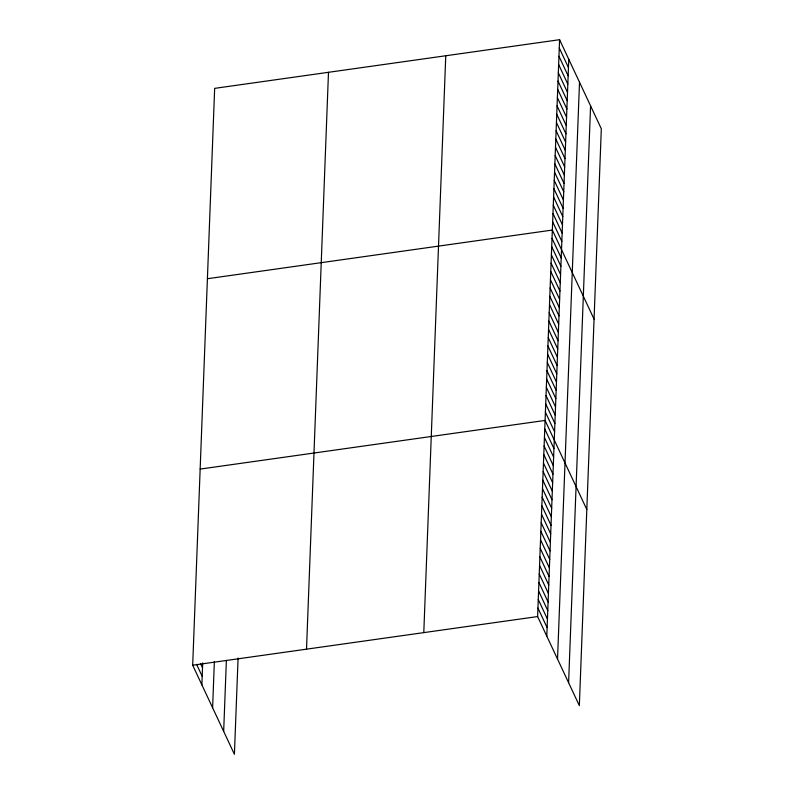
<?xml version="1.0" encoding="UTF-8"?>
<svg xmlns="http://www.w3.org/2000/svg" width="794" height="794" viewBox="0 0 794 794"><rect width="100%" height="100%" fill="white"/><g stroke="black" fill="none" stroke-linecap="round" stroke-linejoin="round"><path stroke-width="1.19" d="M238.081 658.057L234.409 754.3L192.684 665.223L214.658 88.362L559.591 39.7L601.316 128.777L579.342 705.638L537.617 616.561L559.591 39.7M201.865 684.825L202.708 662.901M212.603 707.752L214.37 661.462M223.67 731.373L226.359 660.717M306.514 649.164L328.488 72.304M423.788 632.62L445.762 55.759M546.798 636.173L568.772 59.302M557.537 659.089L579.511 82.229M568.603 682.711L590.577 105.85M207.403 278.724L552.336 230.062L594.061 319.138M200.157 469.085L545.081 420.433L586.816 509.51M192.684 665.223L537.617 616.561M559.274 47.977L568.454 67.579M558.956 56.255L568.147 75.857M558.639 64.532L567.829 84.134M558.331 72.81L567.511 92.412M558.013 81.087L567.194 100.689M557.696 89.365L566.876 108.967M557.378 97.632L566.569 117.244M557.07 105.91L566.251 125.521M556.753 114.187L565.933 133.799M556.435 122.465L565.616 142.076M556.118 130.742L565.308 150.354M555.81 139.019L564.991 158.631M555.492 147.297L564.673 166.899M555.175 155.574L564.355 175.176M554.857 163.852L564.048 183.454M554.54 172.129L563.73 191.731M554.232 180.407L563.412 200.009M553.914 188.684L563.095 208.286M553.597 196.962L562.787 216.564M553.279 205.239L562.47 224.841M552.971 213.507L562.152 233.118M552.654 221.784L561.834 241.396M552.019 238.339L561.209 257.951M551.711 246.616L560.892 266.228M551.393 254.894L560.574 274.506M551.076 263.171L560.256 282.773M550.758 271.449L559.949 291.051M550.441 279.726L559.631 299.328M550.133 288.004L559.313 307.606M549.815 296.281L558.996 315.883M549.498 304.559L558.688 324.16M549.18 312.836L558.371 332.438M548.872 321.104L558.053 340.715M548.555 329.381L557.735 348.993M548.237 337.658L557.428 357.27M547.92 345.936L557.11 365.548M547.612 354.213L556.793 373.825M547.294 362.491L556.475 382.103M546.977 370.768L556.157 390.37M546.659 379.046L555.85 398.648M546.351 387.323L555.532 406.925M546.034 395.601L555.214 415.202M545.716 403.878L554.897 423.48M545.399 412.155L554.589 431.757M544.763 428.959L553.944 448.56M544.436 437.484L553.616 457.086M544.108 446.01L553.299 465.621M543.791 454.535L552.971 474.147M543.463 463.071L552.644 482.673M543.136 471.596L552.316 491.198M542.808 480.122L551.999 499.724M542.491 488.647L551.671 508.259M542.163 497.173L551.344 516.785M541.836 505.709L551.026 525.31M541.508 514.234L550.699 533.836M541.19 522.76L550.371 542.362M540.863 531.285L550.044 550.897M540.535 539.811L549.726 559.423M540.218 548.336L549.398 567.948M539.89 556.872L549.071 576.474M539.563 565.397L548.743 584.999M539.235 573.923L548.426 593.535M538.918 582.449L548.098 602.06M538.59 590.974L547.771 610.586M538.263 599.51L547.453 619.112M537.935 608.035L547.126 627.637M200.475 663.417L202.52 667.774M196.584 664.32L202.192 676.299"/></g></svg>
